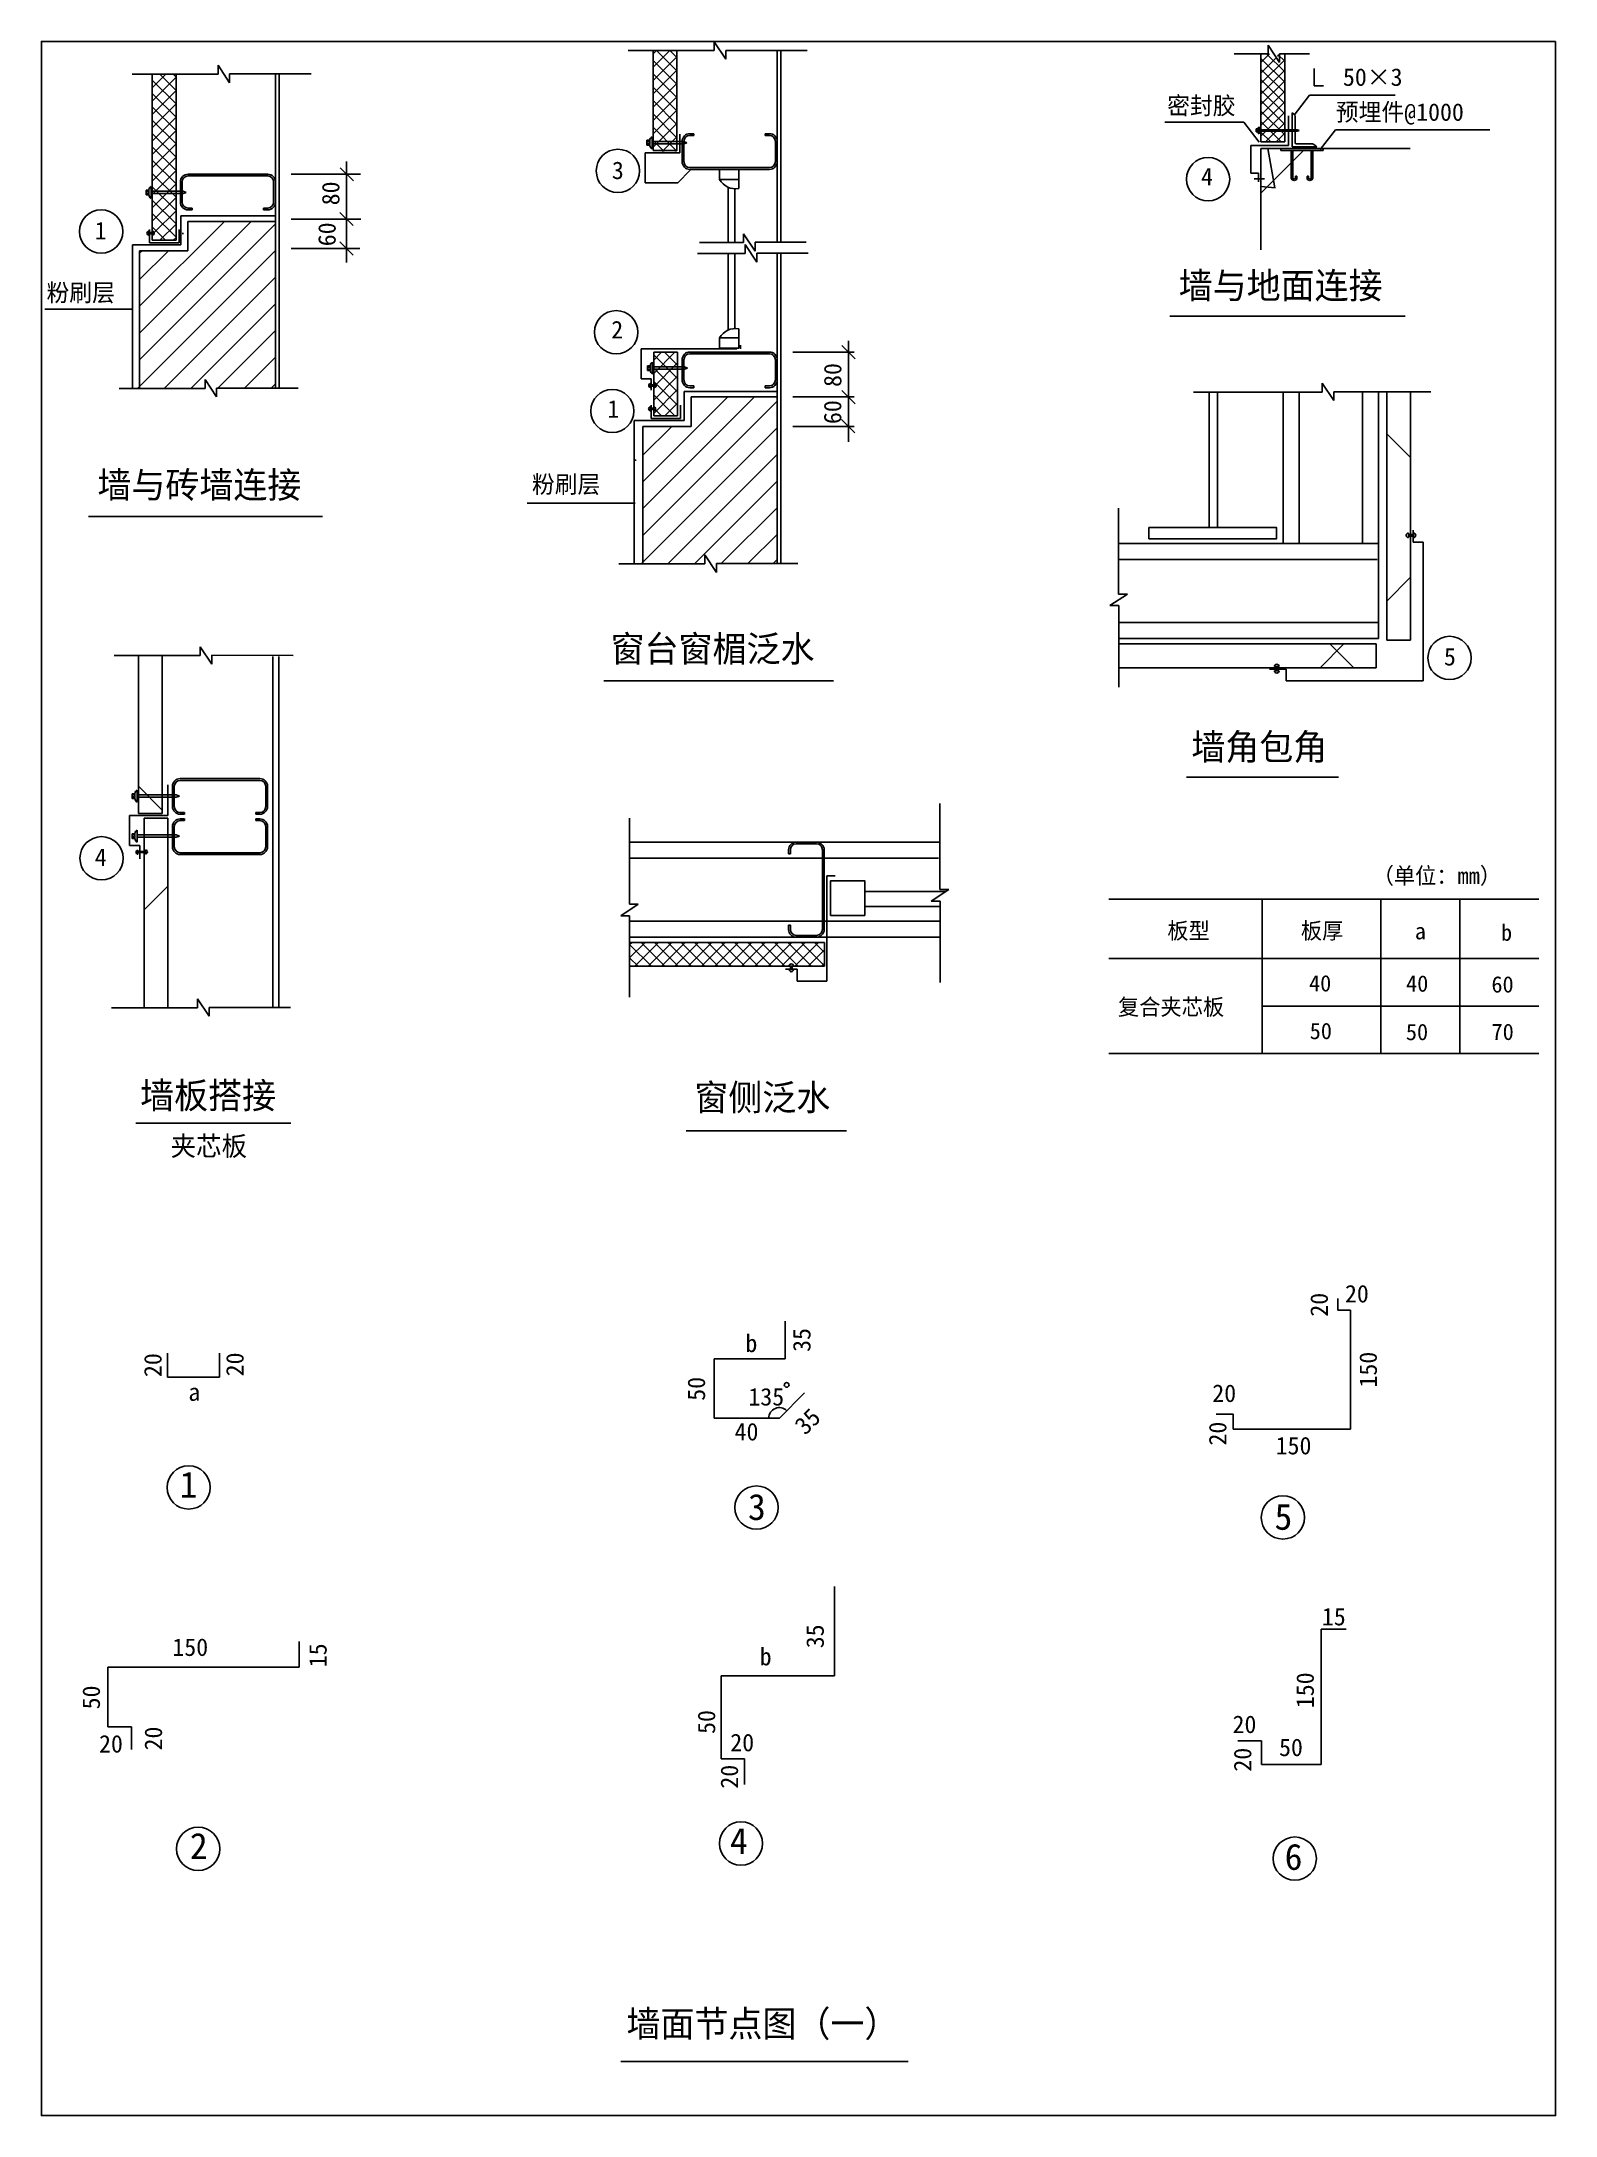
# Model space of a CAD drawing. Header units: metres. Extents: x 69438 to 71986, y 22456 to 25946.
import ezdxf

# ---------------------------------------------------------------- set-up
doc = ezdxf.new("R2010")
doc.units = ezdxf.units.M

# ---------------------------------------------------------------- blocks, each defined once
blk = doc.blocks.new('_ARCHTICK')
at = {"color": 0, "linetype": 'ByBlock'}
blk.add_lwpolyline([(-1.14, -1.13), (1.08, 1.08)], dxfattribs=at)

msp = doc.modelspace()

# ---------------------------------------------------------------- hatches: boundary and pattern name
h = msp.add_hatch()
h.set_pattern_fill('ANSI37', scale=5)
h.paths.add_polyline_path([(70467.04, 25773.65), (70507.04, 25773.65), (70507.04, 25930.48), (70467.04, 25930.48)])
h.paths.add_polyline_path([(70467.04, 25769.65), (70467.04, 25760.52), (70507.04, 25760.52), (70507.04, 25769.65)])
h.paths.add_polyline_path([(70507.04, 25769.65), (70507.04, 25773.65), (70467.04, 25773.65), (70467.04, 25769.65)])
h = msp.add_hatch()
h.set_pattern_fill('ANSI37', scale=5)
h.paths.add_polyline_path([(69664.22, 25689.65), (69624.22, 25689.65), (69624.22, 25624.16), (69625.6, 25624.16), (69625.6, 25626.65, -0.85), (69625.6, 25619.67), (69625.6, 25622.16), (69624.22, 25622.16), (69624.22, 25611.41), (69664.22, 25611.41)])
h.paths.add_polyline_path([(69664.22, 25693.65), (69664.22, 25889.36), (69624.22, 25889.36), (69624.22, 25693.65)])
h.paths.add_polyline_path([(69664.22, 25689.65), (69664.22, 25693.65), (69624.22, 25693.65), (69624.22, 25689.65)])
h = msp.add_hatch()
h.set_pattern_fill('AR-CONC', scale=5)
h.paths.add_polyline_path([(71741.05, 25765.34), (71594.63, 25765.34), (71594.63, 25762.26), (71577.03, 25762.26), (71577.03, 25716.38, -1), (71567.64, 25716.38), (71567.64, 25719.07), (71569.93, 25719.07), (71569.93, 25716.38, 1), (71574.73, 25716.38), (71574.73, 25762.26), (71543.35, 25762.26), (71543.35, 25716.38, 1), (71548.14, 25716.38), (71548.14, 25719.07), (71550.44, 25719.07), (71550.44, 25716.38, -1), (71541.05, 25716.38), (71541.05, 25762.26), (71523.45, 25762.26), (71523.45, 25765.34), (71489.89, 25765.34), (71489.89, 25595.37)])
h = msp.add_hatch()
h.set_pattern_fill('ANSI31', scale=100)
h.paths.add_polyline_path([(71741.05, 25765.34), (71594.63, 25765.34), (71594.63, 25762.26), (71577.03, 25762.26), (71577.03, 25716.38, -1), (71567.64, 25716.38), (71567.64, 25719.07), (71569.93, 25719.07), (71569.93, 25716.38, 1), (71574.73, 25716.38), (71574.73, 25762.26), (71543.35, 25762.26), (71543.35, 25716.38, 1), (71548.14, 25716.38), (71548.14, 25719.07), (71550.44, 25719.07), (71550.44, 25716.38, -1), (71541.05, 25716.38), (71541.05, 25762.26), (71523.45, 25762.26), (71523.45, 25765.34), (71489.89, 25765.34), (71489.89, 25595.37)])
h = msp.add_hatch()
h.set_pattern_fill('DOTS', scale=60)
h.paths.add_polyline_path([(69831.48, 25643.03), (69831.48, 25652.52), (69672.23, 25652.52), (69672.23, 25603.47), (69591.05, 25603.47), (69591.05, 25362.31), (69599.87, 25362.31), (69602.92, 25365.37), (69602.92, 25593.54), (69684.21, 25593.54), (69684.21, 25643.03)])
h = msp.add_hatch()
h.set_pattern_fill('ANSI37', scale=5)
h.paths.add_polyline_path([(70508.08, 25394.12), (70468.08, 25394.12), (70468.08, 25328.64), (70469.46, 25328.64), (70469.46, 25331.12, -0.85), (70469.46, 25324.15), (70469.46, 25326.63), (70468.08, 25326.63), (70468.08, 25315.89), (70508.08, 25315.89)])
h.paths.add_polyline_path([(70508.08, 25398.12), (70508.08, 25422.91), (70468.08, 25422.91), (70468.08, 25398.12)])
h.paths.add_polyline_path([(70508.08, 25394.12), (70508.08, 25398.12), (70468.08, 25398.12), (70468.08, 25394.12)])
h = msp.add_hatch()
h.set_pattern_fill('DOTS', scale=60)
h.paths.add_polyline_path([(70531.12, 25347.51), (70675.81, 25347.51), (70675.81, 25357), (70519.14, 25357), (70519.14, 25307.94), (70435.38, 25307.94), (70435.38, 25066.79), (70446.78, 25066.79), (70449.84, 25069.85), (70449.84, 25298.02), (70531.12, 25298.02)])
h = msp.add_hatch()
h.set_pattern_fill('ANSI37', scale=100)
h.paths.add_polyline_path([(71701.53, 24938.15), (71741.53, 24938.15), (71741.53, 25113.43), (71738.19, 25113.43), (71738.19, 25110.89, -1), (71738.19, 25118.68), (71738.19, 25116.35), (71741.53, 25116.35), (71741.53, 25354.74), (71701.53, 25354.74)])
h.paths.add_polyline_path([(71251.64, 24932.11), (71251.64, 24892.11), (71515.12, 24892.11), (71515.12, 24894.07), (71512.57, 24894.07, -1), (71520.36, 24894.07), (71518.04, 24894.07), (71518.04, 24892.11), (71683.6, 24892.11), (71683.6, 24932.11)])
h = msp.add_hatch()
h.set_pattern_fill('ANSI37', scale=150)
h.paths.add_polyline_path([(69640.74, 24910.82), (69600.74, 24910.82), (69600.74, 24646.58), (69640.74, 24646.58)])
h.paths.add_polyline_path([(69650.56, 24606.78), (69610.56, 24606.78), (69610.56, 24320.06), (69650.56, 24320.06)])
h.paths.add_polyline_path([(69610.56, 24639.04), (69610.56, 24610.78), (69650.56, 24610.78), (69650.56, 24639.04)])
h = msp.add_hatch()
h.set_pattern_fill('ANSI37', scale=5)
h.paths.add_polyline_path([(70698.29, 24389.76), (70698.29, 24389.78), (70701.21, 24389.78), (70701.21, 24389.76), (70755.58, 24389.76), (70755.58, 24429.76), (70428.14, 24429.76), (70428.14, 24389.76)])

# ---------------------------------------------------------------- linework, layer by layer
for p, q in [((70424.93, 25930.24), (70569.78, 25930.24)), ((70467.04, 25761.99), (70467.04, 25930.24)), ((70507.04, 25761.99), (70507.04, 25930.24)), ((70569.78, 25945.24), (70589.16, 25915.83)), ((70569.78, 25930.24), (70569.78, 25945.24)), ((70589.16, 25930.71), (70726.25, 25930.66)), ((70589.16, 25915.83), (70589.16, 25930.71)), ((70675.81, 25930.48), (70675.81, 25607.06)), ((70682.1, 25930.48), (70682.1, 25607.06)), ((71501.92, 25939.61), (71521.29, 25910.21)), ((71501.92, 25924.61), (71501.92, 25939.61)), ((69735.07, 25905.59), (69754.44, 25876.18)), ((69735.07, 25890.59), (69735.07, 25905.59)), ((71444.92, 25924.61), (71501.92, 25924.61)), ((71489.89, 25910.23), (71504.6, 25924.95)), ((71489.89, 25776.64), (71489.89, 25924.62)), ((71489.89, 25892.56), (71515, 25917.67)), ((71529.89, 25876.9), (71489.89, 25916.9)), ((71489.89, 25874.88), (71529.89, 25914.88)), ((71529.89, 25859.22), (71489.89, 25899.22)), ((71489.89, 25857.2), (71529.89, 25897.2)), ((71529.89, 25894.57), (71499.51, 25924.95)), ((71518.08, 25920.75), (71522.28, 25924.95)), ((71529.89, 25912.25), (71519.03, 25923.11)), ((71521.29, 25925.09), (71571.86, 25925.07)), ((71521.29, 25910.21), (71521.29, 25925.09)), ((71529.89, 25776.64), (71529.89, 25924.95)), ((71579.5, 25900), (71579.5, 25871)), ((69590.21, 25890.59), (69735.07, 25890.59)), ((69624.22, 25889.36), (69624.22, 25611.41)), ((69664.22, 25889.36), (69664.22, 25611.41)), ((69754.44, 25891.06), (69891.53, 25891.01)), ((69754.44, 25876.18), (69754.44, 25891.06)), ((69831.48, 25889.36), (69831.48, 25362.53)), ((69837.77, 25889.36), (69837.77, 25362.58)), ((71529.89, 25841.54), (71489.89, 25881.54)), ((71489.89, 25839.52), (71529.89, 25879.52)), ((71529.89, 25823.86), (71489.89, 25863.86)), ((71489.89, 25821.84), (71529.89, 25861.84)), ((71579.5, 25871), (71595, 25871)), ((71529.89, 25806.19), (71489.89, 25846.19)), ((71489.89, 25804.17), (71529.89, 25844.17)), ((71529.89, 25788.51), (71489.89, 25828.51)), ((71489.89, 25786.49), (71529.89, 25826.49)), ((71542.58, 25825.31), (71542.58, 25768.34)), ((71545.74, 25821.87), (71571.88, 25855.24)), ((71571.88, 25855.24), (71715.76, 25855.24)), ((70511.84, 25789.74), (70511.84, 25758.06)), ((70535.81, 25790.52), (70528.81, 25790.52)), ((70535.81, 25787.52), (70528.81, 25787.52)), ((70535.81, 25787.52), (70535.81, 25790.52)), ((70662.81, 25790.52), (70655.81, 25790.52)), ((70655.81, 25787.52), (70655.81, 25790.52)), ((70662.81, 25787.52), (70655.81, 25787.52)), ((71461.04, 25809.67), (71328.31, 25809.67)), ((71487.18, 25776.31), (71461.04, 25809.67)), ((71482.03, 25798.46), (71482.03, 25793.65)), ((71484.94, 25798.46), (71482.03, 25798.46)), ((71482.03, 25796.88), (71484.94, 25796.88)), ((71482.03, 25794.83), (71484.94, 25794.83)), ((71482.03, 25793.65), (71484.94, 25793.65)), ((71484.94, 25793.65), (71484.94, 25798.46)), ((71487.23, 25802.1), (71487.23, 25790.01)), ((71487.23, 25797.26), (71550.85, 25797.26)), ((71487.23, 25794.86), (71550.85, 25794.86)), ((71524.08, 25776.64), (71489.89, 25810.83)), ((71506.41, 25776.64), (71489.89, 25793.15)), ((71497.71, 25776.64), (71529.89, 25808.81)), ((71515.39, 25776.64), (71529.89, 25791.13)), ((71536.46, 25770.63), (71536.46, 25820.63)), ((71547.58, 25819.57), (71547.58, 25775.34)), ((71550.85, 25797.26), (71554.02, 25796.06)), ((71550.85, 25794.86), (71554.02, 25796.06)), ((71589.54, 25763.79), (71615.68, 25797.15)), ((71615.68, 25797.15), (71875.16, 25797.15)), ((70511.84, 25758.06), (70453.45, 25758.06)), ((70453.45, 25758.06), (70453.45, 25708.06)), ((70456.56, 25771.31), (70456.56, 25779.32)), ((70456.56, 25779.32), (70461.42, 25779.32)), ((70456.56, 25777.36), (70461.42, 25777.36)), ((70456.56, 25773.94), (70461.42, 25773.94)), ((70461.42, 25771.31), (70456.56, 25771.31)), ((70461.42, 25779.32), (70461.42, 25771.31)), ((70465.23, 25765.24), (70465.23, 25785.39)), ((70465.23, 25777.31), (70518.78, 25777.31)), ((70465.23, 25773.31), (70518.78, 25773.31)), ((70467.04, 25761.99), (70507.04, 25761.99)), ((70515.81, 25777.52), (70515.81, 25743.52)), ((70518.78, 25777.31), (70524.05, 25775.31)), ((70518.78, 25773.31), (70524.05, 25775.31)), ((70518.81, 25743.52), (70518.81, 25777.52)), ((70672.81, 25743.52), (70672.81, 25777.52)), ((70675.81, 25743.52), (70675.81, 25777.52)), ((71472.93, 25770.63), (71472.93, 25724.12)), ((71472.93, 25770.63), (71536.46, 25770.63)), ((71489.89, 25776.64), (71529.89, 25776.64)), ((71489.89, 25765.34), (71741.05, 25765.34)), ((71489.89, 25765.34), (71489.89, 25595.37)), ((71541.05, 25716.38), (71541.05, 25762.26)), ((71541.05, 25762.26), (71543.35, 25762.26)), ((71542.58, 25768.34), (71583.92, 25768.34)), ((71543.35, 25762.26), (71543.35, 25716.38)), ((71548.14, 25762.26), (71550.44, 25762.26)), ((71549.58, 25773.34), (71576.8, 25773.34)), ((71574.73, 25762.26), (71574.73, 25716.38)), ((71577.03, 25716.38), (71577.03, 25762.26)), ((69818.48, 25722.36), (69684.48, 25722.36)), ((69818.48, 25719.36), (69684.48, 25719.36)), ((69857.77, 25722.36), (69974.55, 25722.36)), ((69951.3, 25646.71), (69951.3, 25743.5)), ((70508.45, 25708.06), (70529.66, 25729.27)), ((70662.81, 25733.52), (70528.81, 25733.52)), ((70662.81, 25730.52), (70528.81, 25730.52)), ((71472.93, 25724.12), (71485.94, 25724.12)), ((71485.94, 25724.12), (71485.94, 25709.59)), ((71548.14, 25716.38), (71548.14, 25719.07)), ((71550.44, 25719.07), (71548.14, 25719.07)), ((71550.44, 25719.07), (71550.44, 25716.38)), ((71567.64, 25719.07), (71567.64, 25716.38)), ((71567.64, 25719.07), (71569.93, 25719.07)), ((71569.93, 25716.38), (71569.93, 25719.07)), ((69613.68, 25695.65), (69613.68, 25687.64)), ((69618.53, 25695.65), (69613.68, 25695.65)), ((69613.68, 25693.02), (69618.53, 25693.02)), ((69613.68, 25689.59), (69618.53, 25689.59)), ((69613.68, 25687.64), (69618.53, 25687.64)), ((69618.53, 25687.64), (69618.53, 25695.65)), ((69622.34, 25701.72), (69622.34, 25681.57)), ((69622.34, 25693.65), (69675.95, 25693.65)), ((69622.34, 25689.65), (69675.95, 25689.65)), ((69671.48, 25675.36), (69671.48, 25709.36)), ((69674.48, 25709.36), (69674.48, 25675.36)), ((69675.95, 25693.65), (69681.23, 25691.65)), ((69675.95, 25689.65), (69681.23, 25691.65)), ((69828.48, 25709.36), (69828.48, 25675.36)), ((69831.48, 25709.36), (69831.48, 25675.36)), ((70508.45, 25708.06), (70453.45, 25708.06)), ((70593.36, 25606.87), (70593.36, 25700.4)), ((70604.54, 25606.87), (70604.54, 25697.8)), ((70611.12, 25713.4), (70611.12, 25698.22)), ((71478.69, 25714.7), (71496.13, 25714.7)), ((69672.23, 25652.52), (69831.48, 25652.52)), ((69672.23, 25603.47), (69672.23, 25652.52)), ((69691.48, 25665.36), (69684.48, 25665.36)), ((69691.48, 25662.36), (69684.48, 25662.36)), ((69691.48, 25665.36), (69691.48, 25662.36)), ((69818.48, 25665.36), (69811.48, 25665.36)), ((69811.48, 25665.36), (69811.48, 25662.36)), ((69818.48, 25662.36), (69811.48, 25662.36)), ((69602.92, 25455.17), (69790.78, 25643.03)), ((69602.92, 25500.07), (69745.88, 25643.03)), ((69602.92, 25410.27), (69831.48, 25638.83)), ((69618.2, 25626.65), (69618.2, 25619.67)), ((69618.2, 25624.16), (69624.54, 25624.16)), ((69618.2, 25622.16), (69624.54, 25622.16)), ((69619.45, 25606.96), (69619.45, 25629.3)), ((69624.54, 25626.65), (69624.54, 25619.67)), ((69669.58, 25629.3), (69669.58, 25606.96)), ((69684.21, 25643.03), (69831.48, 25643.03)), ((69684.21, 25643.03), (69684.21, 25593.54)), ((69857.77, 25646.71), (69975.37, 25646.71)), ((69902.08, 25646.71), (69975.37, 25646.71)), ((69951.3, 25646.71), (69951.3, 25573.97)), ((70619.15, 25622.28), (70638.52, 25592.87)), ((70619.15, 25607.28), (70619.15, 25622.28)), ((69591.05, 25603.47), (69591.05, 25362.31)), ((69591.05, 25603.47), (69672.23, 25603.47)), ((69599.87, 25362.31), (69831.48, 25593.93)), ((69602.92, 25544.97), (69651.49, 25593.54)), ((69602.92, 25593.54), (69602.92, 25362.31)), ((69602.92, 25589.87), (69606.59, 25593.54)), ((69602.92, 25593.54), (69684.21, 25593.54)), ((69669.58, 25606.96), (69619.45, 25606.96)), ((69624.22, 25611.41), (69664.22, 25611.41)), ((69857.77, 25597.15), (69973.73, 25597.15)), ((70541.52, 25588.92), (70622.13, 25588.92)), ((70544.9, 25607.28), (70619.15, 25607.28)), ((70593.36, 25588.93), (70593.36, 25460.03)), ((70604.54, 25588.93), (70604.54, 25462.62)), ((70622.13, 25603.92), (70641.5, 25574.51)), ((70622.13, 25588.92), (70622.13, 25603.92)), ((70638.52, 25607.75), (70724.87, 25607.72)), ((70638.52, 25592.87), (70638.52, 25607.75)), ((70641.5, 25589.39), (70728.25, 25589.36)), ((70641.5, 25574.51), (70641.5, 25589.39)), ((70675.81, 25589.44), (70675.81, 25067.67)), ((70682.1, 25589.44), (70682.1, 25067.67)), ((69644.77, 25362.31), (69831.48, 25549.03)), ((69443.66, 25495.13), (69591.05, 25495.13)), ((69689.67, 25362.31), (69831.48, 25504.12)), ((71336.76, 25483.23), (71732.66, 25483.23)), ((69734.57, 25362.31), (69831.48, 25459.22)), ((70611.12, 25447.02), (70611.12, 25462.21)), ((70795.63, 25347.55), (70795.63, 25441.84)), ((69779.47, 25362.31), (69831.48, 25414.32)), ((70446.74, 25428.3), (70607.98, 25428.3)), ((70446.74, 25428.3), (70446.74, 25378.3)), ((70466.2, 25406.2), (70466.2, 25386.05)), ((70468.08, 25422.91), (70508.08, 25422.91)), ((70468.08, 25422.91), (70468.08, 25315.89)), ((70508.08, 25422.91), (70508.08, 25315.89)), ((70515.81, 25376.2), (70515.81, 25410.2)), ((70518.81, 25410.2), (70518.81, 25376.2)), ((70662.81, 25423.2), (70528.81, 25423.2)), ((70662.81, 25420.2), (70528.81, 25420.2)), ((70614.16, 25428.3), (70614.16, 25434.72)), ((70672.81, 25410.2), (70672.81, 25376.2)), ((70675.81, 25410.2), (70675.81, 25376.2)), ((70702.1, 25423.2), (70805.63, 25423.2)), ((69713.18, 25376.99), (69732.55, 25347.58)), ((69713.18, 25361.99), (69713.18, 25376.99)), ((69824.37, 25362.31), (69831.48, 25369.42)), ((70446.74, 25378.3), (70463.58, 25378.3)), ((70457.53, 25400.13), (70457.53, 25392.12)), ((70462.39, 25400.13), (70457.53, 25400.13)), ((70457.53, 25397.49), (70462.39, 25397.49)), ((70457.53, 25394.07), (70462.39, 25394.07)), ((70457.53, 25392.12), (70462.39, 25392.12)), ((70462.39, 25392.12), (70462.39, 25400.13)), ((70462.54, 25370.35), (70462.54, 25363.37)), ((70463.58, 25378.3), (70463.58, 25359.11)), ((70466.2, 25398.12), (70519.81, 25398.12)), ((70466.2, 25394.12), (70519.81, 25394.12)), ((70469.46, 25370.35), (70469.46, 25363.37)), ((70519.81, 25398.12), (70525.08, 25396.12)), ((70519.81, 25394.12), (70525.08, 25396.12)), ((71593.11, 25370.77), (71612.48, 25341.36)), ((71593.11, 25355.77), (71593.11, 25370.77)), ((69568.32, 25361.99), (69713.18, 25361.99)), ((69732.55, 25362.46), (69869.64, 25362.41)), ((69732.55, 25347.58), (69732.55, 25362.46)), ((70449.84, 25204.55), (70592.8, 25347.51)), ((70449.84, 25159.65), (70637.7, 25347.51)), ((70449.84, 25114.75), (70675.81, 25340.72)), ((70462.54, 25367.86), (70469.46, 25367.86)), ((70462.54, 25365.86), (70469.46, 25365.86)), ((70463.66, 25311.15), (70463.66, 25333.77)), ((70513.32, 25333.77), (70513.32, 25311.15)), ((70519.14, 25357), (70675.81, 25357)), ((70519.14, 25307.94), (70519.14, 25357)), ((70535.81, 25366.2), (70528.81, 25366.2)), ((70535.81, 25363.2), (70528.81, 25363.2)), ((70531.12, 25347.51), (70531.12, 25298.02)), ((70531.12, 25347.51), (70675.81, 25347.51)), ((70535.81, 25366.2), (70535.81, 25363.2)), ((70655.81, 25366.2), (70655.81, 25363.2)), ((70662.81, 25366.2), (70655.81, 25366.2)), ((70662.81, 25363.2), (70655.81, 25363.2)), ((70702.1, 25347.55), (70805.63, 25347.55)), ((70746.41, 25347.55), (70805.63, 25347.55)), ((70795.63, 25347.55), (70795.63, 25272.01)), ((71376.66, 25355.77), (71593.11, 25355.77)), ((71402.88, 25355.11), (71402.88, 25127.89)), ((71417.04, 25127.89), (71417.04, 25355.11)), ((71527.62, 25101.04), (71527.62, 25354.74)), ((71554.55, 25101.04), (71554.55, 25354.74)), ((71612.48, 25356.24), (71775.71, 25356.19)), ((71612.48, 25341.36), (71612.48, 25356.24)), ((71660.68, 25101.04), (71660.68, 25354.74)), ((71687.61, 25101.04), (71687.61, 25354.74)), ((71701.53, 25354.74), (71701.53, 24938.15)), ((71741.53, 25354.74), (71741.53, 24938.15)), ((70435.38, 25307.94), (70519.14, 25307.94)), ((70435.38, 25307.94), (70435.38, 25067.29)), ((70462.45, 25331.12), (70462.45, 25324.15)), ((70462.45, 25328.64), (70468.46, 25328.64)), ((70462.45, 25326.63), (70468.46, 25326.63)), ((70513.32, 25311.15), (70463.66, 25311.15)), ((70468.08, 25315.89), (70508.08, 25315.89)), ((70468.46, 25331.12), (70468.46, 25324.15)), ((70446.78, 25066.79), (70675.81, 25295.82)), ((70449.84, 25298.02), (70531.12, 25298.02)), ((70449.84, 25249.45), (70498.41, 25298.02)), ((70449.84, 25298.02), (70449.84, 25066.79)), ((70702.1, 25297.99), (70805.63, 25297.99)), ((70491.68, 25066.79), (70675.81, 25250.92)), ((70536.58, 25066.79), (70675.81, 25206.01)), ((70255.07, 25168.97), (70436.88, 25168.97)), ((70582.39, 25067.73), (70675.81, 25161.11)), ((71250.33, 25160.74), (71250.33, 25015.88)), ((69517.11, 25146.25), (69910.9, 25146.25)), ((71402.88, 25127.89), (71417.04, 25127.89)), ((70627.29, 25067.7), (70675.81, 25116.21)), ((71251.64, 25101.04), (71687.61, 25101.04)), ((71687.61, 25101.04), (71687.61, 24941.04)), ((71738.19, 25110.89), (71738.19, 25118.68)), ((71746.34, 25103.39), (71746.34, 25123.39)), ((71762.86, 25103.39), (71746.34, 25103.39)), ((71746.73, 25110.89), (71746.73, 25118.68)), ((71762.86, 24869.85), (71762.86, 25103.39)), ((70409.24, 25066.69), (70554.1, 25066.69)), ((70554.1, 25081.69), (70573.47, 25052.28)), ((70554.1, 25066.69), (70554.1, 25081.69)), ((70573.47, 25067.16), (70710.56, 25067.11)), ((70573.47, 25052.28), (70573.47, 25067.16)), ((70669.63, 25067.72), (70675.81, 25073.9)), ((71251.64, 25074.11), (71685.62, 25074.11)), ((71265.33, 25015.88), (71235.92, 24996.51)), ((71235.92, 24996.51), (71250.8, 24996.51)), ((71250.33, 25015.88), (71265.33, 25015.88)), ((71250.8, 24996.51), (71250.75, 24859.42)), ((71251.64, 24967.97), (71687.61, 24967.97)), ((69704.99, 24927.44), (69724.36, 24898.03)), ((69704.99, 24912.44), (69704.99, 24927.44)), ((71251.64, 24941.04), (71687.61, 24941.04)), ((71251.64, 24932.11), (71683.6, 24932.11)), ((71683.6, 24892.11), (71683.6, 24932.11)), ((71701.53, 24938.15), (71741.53, 24938.15)), ((69560.13, 24912.44), (69704.99, 24912.44)), ((69600.74, 24910.82), (69600.74, 24646.58)), ((69640.74, 24910.82), (69640.74, 24646.58)), ((69724.36, 24912.91), (69861.45, 24912.86)), ((69724.36, 24898.03), (69724.36, 24912.91)), ((69827.08, 24320.14), (69827.08, 24910.9)), ((69837.08, 24320.11), (69837.08, 24910.87)), ((71251.64, 24892.11), (71683.6, 24892.11)), ((71532.64, 24889.85), (71504.21, 24889.85)), ((71512.57, 24894.07), (71520.36, 24894.07)), ((71512.57, 24886.88), (71520.36, 24886.88)), ((71532.64, 24869.85), (71532.64, 24889.85)), ((70384.36, 24869.93), (70770.74, 24869.93)), ((71762.86, 24869.85), (71532.64, 24869.85)), ((69805.2, 24705.49), (69671.2, 24705.49)), ((71364.58, 24708.03), (71620.34, 24708.03)), ((69590.24, 24672.03), (69590.24, 24680.04)), ((69590.24, 24680.04), (69595.1, 24680.04)), ((69590.24, 24678.08), (69595.1, 24678.08)), ((69590.24, 24674.66), (69595.1, 24674.66)), ((69595.1, 24672.03), (69590.24, 24672.03)), ((69595.1, 24680.04), (69595.1, 24672.03)), ((69598.91, 24665.96), (69598.91, 24686.11)), ((69598.91, 24678.03), (69664.6, 24678.03)), ((69598.91, 24674.03), (69664.6, 24674.03)), ((69650.56, 24643.42), (69650.56, 24695.06)), ((69658.2, 24658.49), (69658.2, 24692.49)), ((69661.2, 24692.49), (69661.2, 24658.49)), ((69664.6, 24678.03), (69669.87, 24676.03)), ((69664.6, 24674.03), (69669.87, 24676.03)), ((69805.2, 24702.49), (69671.2, 24702.49)), ((69815.2, 24692.49), (69815.2, 24658.49)), ((69818.2, 24692.49), (69818.2, 24658.49)), ((69650.56, 24643.42), (69585.89, 24643.42)), ((69585.89, 24643.42), (69585.89, 24593.03)), ((69600.74, 24646.58), (69640.74, 24646.58)), ((69610.56, 24639.04), (69650.56, 24639.04)), ((69610.56, 24320.06), (69610.56, 24639.04)), ((69650.56, 24320.06), (69650.56, 24639.04)), ((69678.2, 24648.49), (69671.2, 24648.49)), ((69678.2, 24645.49), (69671.2, 24645.49)), ((69678.2, 24637.76), (69671.2, 24637.76)), ((69678.2, 24648.49), (69678.2, 24645.49)), ((69678.2, 24634.76), (69678.2, 24637.76)), ((69798.2, 24648.49), (69798.2, 24645.49)), ((69805.2, 24648.49), (69798.2, 24648.49)), ((69805.2, 24645.49), (69798.2, 24645.49)), ((69805.2, 24637.76), (69798.2, 24637.76)), ((69798.2, 24634.76), (69798.2, 24637.76)), ((70427.05, 24639.09), (70427.05, 24494.23)), ((70949.6, 24663.7), (70949.6, 24518.84)), ((69590.24, 24604.77), (69590.24, 24612.79)), ((69590.24, 24612.79), (69595.1, 24612.79)), ((69590.24, 24610.83), (69595.1, 24610.83)), ((69590.24, 24607.41), (69595.1, 24607.41)), ((69595.1, 24604.77), (69590.24, 24604.77)), ((69595.1, 24612.79), (69595.1, 24604.77)), ((69598.91, 24598.71), (69598.91, 24618.85)), ((69598.91, 24610.78), (69664.6, 24610.78)), ((69598.91, 24606.78), (69664.6, 24606.78)), ((69658.2, 24624.76), (69658.2, 24590.76)), ((69661.2, 24590.76), (69661.2, 24624.76)), ((69664.6, 24610.78), (69669.87, 24608.78)), ((69664.6, 24606.78), (69669.87, 24608.78)), ((69678.2, 24634.76), (69671.2, 24634.76)), ((69805.2, 24634.76), (69798.2, 24634.76)), ((69815.2, 24590.76), (69815.2, 24624.76)), ((69818.2, 24590.76), (69818.2, 24624.76)), ((69585.89, 24593.03), (69603.12, 24593.03)), ((69599.96, 24585.13), (69599.96, 24578.15)), ((69599.96, 24582.64), (69612.94, 24583.08)), ((69599.96, 24580.64), (69612.94, 24581.07)), ((69603.12, 24593.03), (69603.12, 24570.26)), ((69612.94, 24585.56), (69612.94, 24578.59)), ((69805.2, 24580.76), (69671.2, 24580.76)), ((69805.2, 24577.76), (69671.2, 24577.76)), ((70428.14, 24598.69), (70949.38, 24598.69)), ((70428.14, 24571.76), (70947.38, 24571.76)), ((70694.99, 24578.7), (70694.99, 24585.7)), ((70697.99, 24578.7), (70694.99, 24578.7)), ((70697.99, 24578.7), (70697.99, 24585.7)), ((70707.99, 24598.7), (70741.99, 24598.7)), ((70741.99, 24595.7), (70707.99, 24595.7)), ((70751.99, 24451.7), (70751.99, 24585.7)), ((70754.99, 24451.7), (70754.99, 24585.7)), ((70759.65, 24541.89), (70773.55, 24541.89)), ((70759.65, 24541.89), (70759.65, 24364.76)), ((70823.22, 24515.47), (70959.5, 24515.47)), ((70964.6, 24518.84), (70935.19, 24499.47)), ((70935.19, 24499.47), (70950.07, 24499.47)), ((70949.6, 24518.84), (70964.6, 24518.84)), ((70950.07, 24499.47), (70950.02, 24362.38)), ((71233.89, 24502.81), (71957.73, 24502.81)), ((71491.73, 24502.81), (71491.73, 24242.81)), ((71691.73, 24502.81), (71691.73, 24242.81)), ((71824.73, 24502.81), (71824.73, 24242.81)), ((70442.05, 24494.23), (70412.65, 24474.86)), ((70412.65, 24474.86), (70427.53, 24474.86)), ((70427.05, 24494.23), (70442.05, 24494.23)), ((70427.53, 24474.86), (70427.47, 24337.77)), ((70428.14, 24465.63), (70949.38, 24465.63)), ((70823.22, 24490.52), (70949.38, 24490.52)), ((70428.14, 24438.7), (70689.13, 24438.7)), ((70428.14, 24429.76), (70755.58, 24429.76)), ((70689.13, 24438.7), (70949.38, 24438.7)), ((70694.99, 24451.7), (70694.99, 24458.7)), ((70697.99, 24458.7), (70694.99, 24458.7)), ((70697.99, 24451.7), (70697.99, 24458.7)), ((70741.99, 24441.7), (70707.99, 24441.7)), ((70741.99, 24438.7), (70707.99, 24438.7)), ((70755.58, 24429.76), (70755.58, 24389.76)), ((71233.89, 24402.81), (71957.73, 24402.81)), ((70428.14, 24389.76), (70755.58, 24389.76)), ((70689.65, 24384.76), (70709.65, 24384.76)), ((70695.75, 24389.78), (70703.54, 24389.78)), ((70695.75, 24384.55), (70703.54, 24384.55)), ((70709.65, 24384.76), (70709.65, 24364.76)), ((70709.65, 24364.76), (70759.65, 24364.76)), ((69700.32, 24320.06), (69700.32, 24335.06)), ((69700.32, 24335.06), (69719.69, 24305.65)), ((71491.73, 24322.81), (71957.73, 24322.81)), ((69555.46, 24320.06), (69700.32, 24320.06)), ((69719.69, 24305.65), (69719.69, 24320.53)), ((69719.69, 24320.53), (69856.78, 24320.48)), ((71233.89, 24242.81), (71957.73, 24242.81)), ((69596.74, 24125.65), (69857.53, 24125.65)), ((70522.53, 24112.96), (70792.47, 24112.96)), ((71619.18, 23810.94), (71619.18, 23830.94)), ((71640.7, 23810.94), (71619.18, 23810.94)), ((71640.7, 23610.94), (71640.7, 23810.94)), ((70689.53, 23792.84), (70689.53, 23729.47)), ((69649.66, 23698.61), (69649.66, 23738.61)), ((69737.32, 23738.61), (69737.32, 23698.61)), ((70569.53, 23729.47), (70569.53, 23629.47)), ((70689.53, 23729.47), (70569.53, 23729.47)), ((69737.32, 23698.61), (69649.66, 23698.61)), ((70679.53, 23629.47), (70721.96, 23671.9)), ((70679.53, 23629.47), (70569.53, 23629.47)), ((71442.99, 23635.94), (71414.56, 23635.94)), ((71442.99, 23610.94), (71442.99, 23635.94)), ((71640.7, 23610.94), (71442.99, 23610.94)), ((70772.12, 23196.08), (70772.12, 23346.08)), ((71591.13, 23274.75), (71633.29, 23274.75)), ((71591.13, 23274.75), (71591.13, 23046.57)), ((69871.63, 23210.29), (69871.63, 23253.71)), ((69549.15, 23210.29), (69871.63, 23210.29)), ((69549.15, 23210.29), (69549.15, 23110.29)), ((70581.53, 23196.08), (70581.53, 23056.53)), ((70581.53, 23196.08), (70772.12, 23196.08)), ((69549.15, 23110.29), (69589.15, 23110.29)), ((69589.15, 23110.29), (69589.15, 23071.91)), ((71451.13, 23086.57), (71491.13, 23086.57)), ((71491.13, 23086.57), (71491.13, 23046.57)), ((70581.53, 23056.53), (70620.57, 23056.53)), ((70620.57, 23056.53), (70620.57, 23012.94)), ((71491.13, 23046.57), (71591.13, 23046.57)), ((70412.91, 22547.2), (70896.16, 22547.2))]:
    msp.add_line(p, q)
for points in [[(71985.7, 25945.63), (71985.7, 22456.23), (69437.73, 22456.23), (69437.73, 25945.63)], [(71523.45, 25765.34), (71594.63, 25765.34), (71594.63, 25762.26), (71523.45, 25762.26)], [(70578.84, 25730.52), (70578.84, 25713.4), (70611.12, 25713.4), (70611.12, 25730.52)], [(70578.84, 25429.9), (70578.84, 25447.02), (70611.12, 25447.02), (70611.12, 25429.9)], [(71301.39, 25109.03), (71516.17, 25109.03), (71516.17, 25127.89), (71301.39, 25127.89)], [(71738.19, 25113.43), (71738.19, 25116.35), (71746.73, 25116.35), (71746.73, 25113.43)], [(71515.12, 24894.07), (71518.04, 24894.07), (71518.04, 24886.88), (71515.12, 24886.88)], [(70765.82, 24475.32), (70823.22, 24475.32), (70823.22, 24533.58), (70765.82, 24533.58)], [(70698.29, 24389.78), (70701.21, 24389.78), (70701.21, 24384.55), (70698.29, 24384.55)]]:
    msp.add_lwpolyline(points, close=True)
for centre, radius in [((70407.81, 25727.87), 36.42), ((71400.92, 25713.92), 36.42), ((69538.14, 25625.96), 36.42), ((70404.92, 25456.42), 36.42), ((70398.42, 25323.92), 36.42), ((71807.42, 24908.42), 36.42), ((69538.92, 24571.42), 36.42), ((70691.79, 23685.37), 3.95), ((69685.42, 23512.92), 36.42), ((70641.02, 23479.05), 36.42), ((71526.92, 23462.42), 36.42), ((69701.42, 22904.92), 36.42), ((70614.92, 22913.92), 36.42), ((71546.92, 22888.42), 36.42)]:
    msp.add_circle(centre, radius)
for centre, radius, start, end in [((71540.68, 25818.61), 6.97, 7.98, 74.16), ((70528.81, 25777.52), 13, 90, 180), ((70528.81, 25777.52), 10, 90, 180), ((70662.81, 25777.52), 13, 0, 90), ((70662.81, 25777.52), 10, 0, 90), ((71488.94, 25798.49), 4, 115.31, 180.4), ((71488.94, 25793.63), 4, 179.6, 244.69), ((70468.08, 25779.36), 6.66, 115.31, 180.4), ((70468.08, 25771.26), 6.66, 179.6, 244.69), ((71549.58, 25775.34), 2, 180, 270), ((71567.34, 25752.3), 23.07, 44.05, 65.79), ((69684.48, 25709.36), 13, 90, 180), ((69684.48, 25709.36), 10, 90, 180), ((69818.48, 25709.36), 13, 360, 90), ((69818.48, 25709.36), 10, 360, 90), ((70528.81, 25743.52), 13, 180, 270), ((70528.81, 25743.52), 10, 180, 270), ((70662.81, 25743.52), 10, 270, 0), ((70662.81, 25743.52), 13, 270, 0), ((69625.19, 25695.7), 6.66, 115.31, 180.4), ((69625.19, 25687.59), 6.66, 179.6, 244.69), ((70605.89, 25729.01), 31.23, 209.98, 279.64), ((71545.75, 25716.38), 4.7, 180, 0), ((71545.75, 25716.38), 2.4, 180, 0), ((71572.33, 25716.38), 4.7, 180, 0), ((71572.33, 25716.38), 2.4, 180, 0), ((69684.48, 25675.36), 13, 180, 270), ((69684.48, 25675.36), 10, 180, 270), ((69818.48, 25675.36), 10, 270, 360), ((69818.48, 25675.36), 13, 270, 360), ((69618.76, 25623.16), 3.53, 99.11, 260.89), ((69623.98, 25623.16), 3.53, 279.11, 80.89), ((70605.89, 25431.42), 31.23, 80.36, 150.02), ((70469.05, 25400.18), 6.66, 115.31, 180.4), ((70528.81, 25410.2), 13, 90, 180), ((70528.81, 25410.2), 10, 90, 180), ((70662.81, 25410.2), 13, 360, 90), ((70662.81, 25410.2), 10, 360, 90), ((70463.1, 25366.86), 3.53, 99.11, 260.89), ((70469.05, 25392.07), 6.66, 179.6, 244.69), ((70468.9, 25366.86), 3.53, 279.11, 80.89), ((70528.81, 25376.2), 13, 180, 270), ((70528.81, 25376.2), 10, 180, 270), ((70662.81, 25376.2), 13, 270, 360), ((70662.81, 25376.2), 10, 270, 360), ((70463.01, 25327.64), 3.53, 99.11, 260.89), ((70467.9, 25327.64), 3.53, 279.11, 80.89), ((71738.19, 25114.78), 3.9, 90, 270), ((71746.73, 25114.78), 3.9, 270, 90), ((71516.47, 24894.07), 3.9, 0, 180), ((71516.47, 24886.88), 3.9, 180, 0), ((69671.2, 24692.49), 13, 90, 180), ((69805.2, 24692.49), 13, 0, 90), ((69601.76, 24680.08), 6.66, 115.31, 180.4), ((69601.76, 24671.98), 6.66, 179.6, 244.69), ((69671.2, 24692.49), 10, 90, 180), ((69805.2, 24692.49), 10, 0, 90), ((69671.2, 24658.49), 13, 180, 270), ((69671.2, 24624.76), 13, 90, 180), ((69671.2, 24658.49), 10, 180, 270), ((69805.2, 24658.49), 13, 270, 0), ((69805.2, 24658.49), 10, 270, 0), ((69805.2, 24624.76), 13, 0, 90), ((69601.76, 24612.83), 6.66, 115.31, 180.4), ((69601.76, 24604.73), 6.66, 179.6, 244.69), ((69671.2, 24624.76), 10, 90, 180), ((69805.2, 24624.76), 10, 0, 90), ((69600.52, 24581.64), 3.53, 99.11, 260.89), ((69612.38, 24582.07), 3.53, 279.11, 80.89), ((69671.2, 24590.76), 13, 180, 270), ((69671.2, 24590.76), 10, 180, 270), ((69805.2, 24590.76), 10, 270, 0), ((69805.2, 24590.76), 13, 270, 0), ((70707.99, 24585.7), 13, 90, 180), ((70707.99, 24585.7), 10, 90, 180), ((70741.99, 24585.7), 13, 0, 90), ((70741.99, 24585.7), 10, 0, 90), ((70707.99, 24451.7), 13, 180, 270), ((70707.99, 24451.7), 10, 180, 270), ((70741.99, 24451.7), 10, 270, 0), ((70741.99, 24451.7), 13, 270, 0), ((70699.65, 24389.78), 3.9, 0, 180), ((70699.65, 24384.55), 3.9, 180, 0), ((70679.53, 23629.47), 17.77, 45, 180)]:
    msp.add_arc(centre, radius, start, end)

# ---------------------------------------------------------------- block references
at = {"xscale": 10, "yscale": 10, "zscale": 10}
for p, rotation in [((69951.3, 25722.36), 90), ((69951.3, 25646.71), 270), ((69951.3, 25597.15), 270), ((70795.63, 25423.2), 90), ((70795.63, 25347.55), 90), ((70795.63, 25297.99), 270)]:
    msp.add_blockref('_ARCHTICK', p, dxfattribs=dict(at, rotation=rotation))

# ---------------------------------------------------------------- texts
for s, height, p in [('   50×3', 29.5, (71567.72, 25870.97)), ('预埋件@1000', 29.5, (71616.04, 25812.15)), ('3', 29.5, (70397.69, 25714.1)), ('4', 29.5, (71389.15, 25703.51)), ('1', 29.5, (69527.2, 25612.67)), ('墙与地面连接', 44, (71351.55, 25512.98)), ('粉刷层', 29.5, (69446.21, 25508.33)), ('2', 29.5, (70396.55, 25446.12)), ('1', 29.5, (70390.04, 25312.67)), ('墙与砖墙连接', 44, (69531.9, 25177.62)), ('粉刷层', 29.5, (70263.19, 25186.01)), ('窗台窗楣泛水', 44, (70395.44, 24901.96)), ('5', 29.5, (71797.92, 24895.82)), ('墙角包角', 44, (71372.77, 24736.8)), ('4', 29.5, (69527.44, 24558.42)), ('（单位：mm）', 27.5, (71677.93, 24528.43)), ('板型', 27.5, (71332.4, 24435.82)), ('板厚  ', 27.5, (71557.11, 24435.82)), ('b', 27.5, (71893.94, 24432.65)), ('a', 27.5, (71748.94, 24435.15)), ('40', 27.5, (71570.87, 24347.41)), ('40', 27.5, (71734.18, 24346.97)), ('60', 27.5, (71877.79, 24345.54)), ('复合夹芯板', 27.5, (71249.37, 24307.56)), ('50', 27.5, (71572.02, 24267.13)), ('50', 27.5, (71733.87, 24265.47)), ('70', 27.5, (71878.02, 24265.7)), ('墙板搭接', 44, (69603.77, 24150.5)), ('窗侧泛水', 44, (70536.43, 24147.16)), ('夹芯板', 33, (69655.01, 24070.75)), ('20', 29.5, (71631.33, 23824.13)), ('b', 29.5, (70622.44, 23740.65)), ('a', 29.5, (69684.94, 23658.65)), ('135', 29.5, (70627.39, 23650.75)), ('20', 29.5, (71408.06, 23656.69)), ('40', 29.5, (70604.14, 23591.98)), ('150', 29.5, (71514.68, 23568.56)), ('1', 44, (69670.37, 23495.59)), ('3', 44, (70626.75, 23458.09)), ('5', 44, (71512.85, 23441.69)), ('15', 29.5, (71592.53, 23280.87)), ('150', 29.5, (69658.02, 23229.47)), ('b', 29.5, (70646.44, 23213.65)), ('20', 29.5, (71442.12, 23099.7)), ('20', 29.5, (69534.62, 23066.83)), ('20', 29.5, (70596.9, 23069.03)), ('50', 29.5, (71520.41, 23060.9)), ('2', 44, (69687.48, 22887.75)), ('4', 44, (70596.38, 22896.27)), ('6', 44, (71529.9, 22869.49)), ('墙面节点图（一）', 44, (70422.29, 22588.7))]:
    msp.add_text(s, height=height).set_placement(p)
for s, rotation, p in [('密封胶', 360, (71332.12, 25822.99)), ('80', 90, (69939.15, 25670)), ('60', 90, (69932.86, 25601.13)), ('80', 90, (70783.91, 25364.41)), ('60', 90, (70783.75, 25301.97)), ('20', 90, (71602.55, 23800.22)), ('35', 90, (70731.88, 23740.92)), ('20', 90, (69639.85, 23698.66)), ('20', 90, (69777.89, 23699.83)), ('150', 90, (71685.04, 23681.01)), ('50', 90, (70554.49, 23658.75)), ('35', 45, (70723.11, 23599.69)), ('20', 90, (71431.83, 23583.4)), ('35', 90, (70754.29, 23242.33)), ('15', 90, (69917.62, 23210.4)), ('50', 90, (69536.14, 23139.58)), ('150', 90, (71578.98, 23141.54)), ('50', 90, (70571.53, 23098.23)), ('20', 90, (69640.66, 23070.38)), ('20', 90, (71473.75, 23034.81)), ('20', 90, (70610.04, 23006.19))]:
    msp.add_text(s, height=29.5, rotation=rotation).set_placement(p)

doc.saveas('drawing.dxf')
